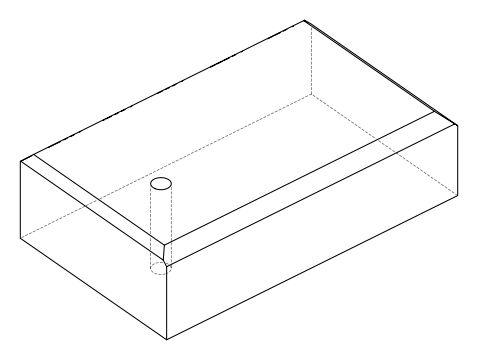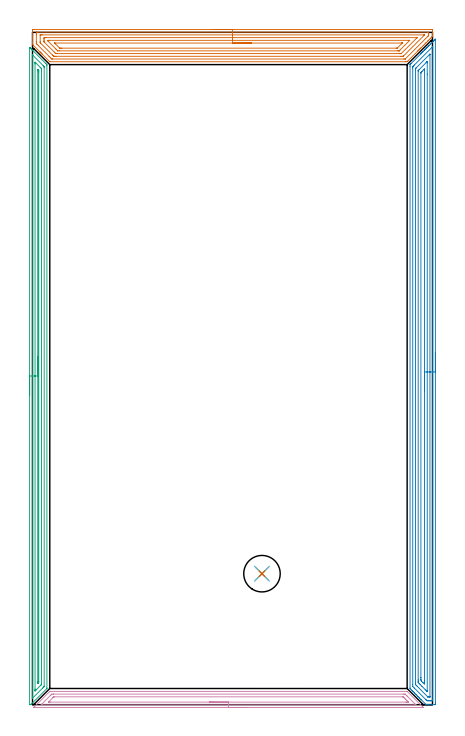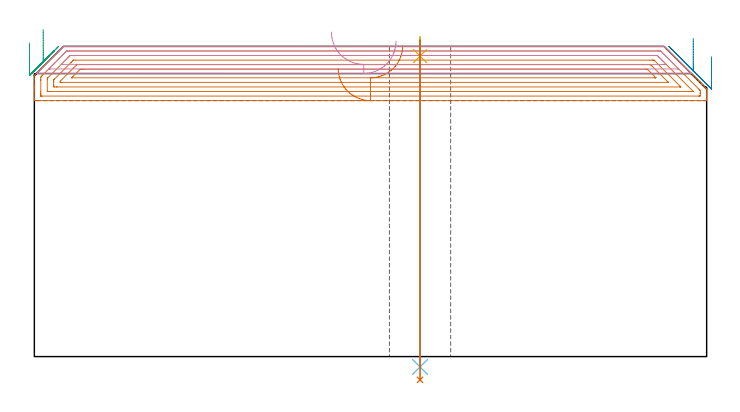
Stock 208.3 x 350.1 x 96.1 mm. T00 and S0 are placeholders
(PLAN: 7 operations, 3 tool changes, 40.4 min)
(1 AREA_MILL | FG_CHAMFER_SURFACE | UGT0205_001 | 9.99 min | 29402 mm3)
(2 AREA_MILL_1 | FG_CHAMFER_SURFACE_1 | UGT0205_001 | 13.77 min | 29426 mm3)
(3 AREA_MILL_2 | FG_CHAMFER_SURFACE_2 | UGT0205_001 | 10.86 min | 13619 mm3)
(4 AREA_MILL_3 | FG_CHAMFER_SURFACE_3 | UGT0205_001 | 4.92 min | 6764 mm3)
(5 SPOT_DRILL | STEP1HOLE | NXT0321_9005460120000 | 0.05 min | 181 mm3)
(6 DRILL_THROUGH_HOLE_INTO_CENTER | STEP1HOLE | NXT0301_065 | 0.41 min | 6508 mm3)
(7 DRILL_TO_ENLARGE_THROUGH_HOLE | STEP1HOLE | UGT0301_048 | 0.42 min | 20518 mm3)
(TOOL UGT0205_001 | Chamfer Mill 20 x 3 x 45 deg. | D20 FL50 Z2)
(TOOL NXT0321_9005460120000 | NC Spot Drill, 142deg, 12mm, Carbide, Uncoated | D12 PA142 FL30 Z2)
(TOOL NXT0301_065 | Carbide Drill 9.4mm [860.1-0940-075A1-MM 2214] | D9.4 PA140 FL98 Z2)
(TOOL UGT0301_048 | Twist Drill 19 mm | D19 PA118 FL135 Z2)
(OP 1 AREA_MILL)
G17 G21 G94 G90
T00 M6
G54
G17 G0 G90 X94.15 Y351.6 S1061 M3
G43 Z106.1 H0
Z89.3
G94 G1 X94.188 Z88.428 F250.
X94.302 Z87.564
X94.491 Z86.712
X94.753 Z85.88
X95.087 Z85.074
X95.49 Z84.3
X95.958 Z83.564
X96.49 Z82.872
X97.079 Z82.229
X97.722 Z81.64
X98.414 Z81.109
X99.15 Z80.64
X99.924 Z80.237
X100.73 Z79.903
X101.562 Z79.641
X102.414 Z79.452
X103.278 Z79.338
X104.15 Z79.3
X207.226
X207.692 Y351.599 Z79.301
X208.152 Y351.594 Z79.303
X208.291 Y351.59 Z79.304
X208.3 Y351.139 Z79.755
Y350.576 Z80.321
Y350.257 Z80.639
Y349.694 Z81.202
Y349.375 Z81.52
Y348.07 Z82.829
Y348.052 Z82.847
X208.298 Y348.005 Z82.892
X208.287 Y347.989 Z82.909
X208.154 Y347.853 Z83.046
X207.99 Y347.689 Z83.209
X207.911 Y347.611 Z83.288
X207.683 Y347.383 Z83.517
X207.471 Y347.17 Z83.727
X206.832 Y346.532 Z84.368
X206.8 Y346.5 Z84.4
X206.589 Y346.287 Z84.609
X205.98 Y345.68 Z85.22
X205.907 Y345.607 Z85.292
X205.707 Y345.405 Z85.491
X205.128 Y344.828 Z86.072
X205.015 Y344.714 Z86.185
X204.825 Y344.523 Z86.373
X204.275 Y343.975 Z86.924
X203.943 Y343.641 Z87.255
X203.423 Y343.123 Z87.777
X203.061 Y342.759 Z88.137
X202.571 Y342.271 Z88.629
X202.337 Y342.036 Z88.862
X202.179 Y341.877 Z89.018
X202.023 Y341.722 Z89.176
X201.89 Y341.589 Z89.308
X201.738 Y341.436 Z89.459
X201.587 Y341.286 Z89.612
X201.444 Y341.143 Z89.755
X201.297 Y340.995 Z89.901
X201.151 Y340.85 Z90.048
X200.998 Y340.697 Z90.201
X200.856 Y340.554 Z90.342
X200.715 Y340.414 Z90.484
X200.552 Y340.25 Z90.647
X200.415 Y340.113 Z90.783
X195.562 Y335.261 Z95.637
X195.196 Y334.897 Z96.001
X195.102 Y334.806 Z96.091
X194.304 Y334.8 Z96.1
X9.009
X9. Z96.098
X5.009 Y338.789 Z92.107
X4.951 Y338.849 Z92.05
X4.773 Y339.026 Z91.873
X4.715 Y339.083 Z91.813
X4.66 Y339.139 Z91.76
X4.476 Y339.324 Z91.575
X4.421 Y339.377 Z91.519
X4.37 Y339.43 Z91.469
X4.178 Y339.621 Z91.277
X4.127 Y339.672 Z91.225
X4.079 Y339.72 Z91.179
X3.881 Y339.919 Z90.98
X3.833 Y339.966 Z90.932
X3.788 Y340.011 Z90.888
X3.583 Y340.217 Z90.682
X2.626 Y341.174 Z89.726
X0.31 Y343.489 Z87.41
X0.157 Y343.641 Z87.256
X0.013 Y343.788 Z87.109
X0.001 Y343.805 Z87.092
X0. Y343.862 Z87.037
Y343.871 Z87.028
Y344.964 Z85.93
Y347.047 Z83.85
Y347.611 Z83.284
Y348.211 Z82.684
Y350.858 Z80.039
X0.003 Y351.139 Z79.758
X0.009 Y351.591 Z79.306
X0.147 Y351.595 Z79.303
X0.608 Y351.6 Z79.3
X104.15
Y350.186 Z80.714
X205.907 Y350.185 Z80.715
X205.98
X206.278 Y350.179 Z80.721
X206.29 Y350.083 Z80.817
X206.297 Y349.872 Z81.028
X206.299 Y349.375 Z81.525
X206.298 Y348.989 Z81.911
X206.29 Y348.493 Z82.407
X206.285 Y348.447 Z82.453
X206.252 Y348.409 Z82.491
X206.197 Y348.349 Z82.551
X206.126 Y348.276 Z82.624
X205.907 Y348.057 Z82.843
X194.303 Y336.453 Z94.447
X194.146 Y336.299 Z94.601
X194.094 Y336.251 Z94.649
X194.066 Y336.228 Z94.672
X194.025 Y336.221 Z94.679
X193.339 Y336.214 Z94.686
X10.354 Y336.215 Z94.685
X10.149 Y336.219 Z94.681
X10.052 Y336.221 Z94.679
X9.858 Y336.403 Z94.497
X9.534 Y336.718 Z94.182
X9.225 Y337.025 Z93.875
X8.641 Y337.608 Z93.292
X3.05 Y343.2 Z87.7
X2.393 Y343.86 Z87.04
X2.179 Y344.082 Z86.818
X2.01 Y344.278 Z86.622
X2.004 Y344.467 Z86.433
X2.001 Y344.964 Z85.936
X2. Y345.352 Z85.548
Y348.881 Z82.019
X2.001 Y349.375 Z81.525
X2.002 Y349.761 Z81.139
X2.01 Y350.151 Z80.749
X2.017 Y350.18 Z80.72
X2.035 Y350.181 Z80.719
X2.085 Y350.184 Z80.716
X2.188 Y350.185 Z80.715
X2.393 Y350.186 Z80.714
X104.15
Y348.772 Z82.128
X203.84 Y348.771 Z82.129
X203.947 Y348.769 Z82.131
X204.122 Y348.765 Z82.135
X204.151 Y348.76 Z82.14
X204.138 Y348.742 Z82.158
X204.122 Y348.722 Z82.178
X193.307 Y337.907 Z92.993
X193.042 Y337.653 Z93.247
X192.794 Y337.635 Z93.265
X192.518 Y337.632 Z93.268
X191.907 Y337.629 Z93.271
X191.625
X12.212
X11.598 Y337.632 Z93.268
X11.319 Y337.636 Z93.264
X11.059 Y337.652 Z93.248
X10.797 Y337.907 Z92.993
X10.426 Y338.273 Z92.627
X4.178 Y344.522 Z86.378
X4.071 Y344.635 Z86.265
X4.02 Y344.691 Z86.209
X4.01 Y344.789 Z86.111
X4.004 Y344.964 Z85.936
X4.001 Y345.14 Z85.76
Y348.668 Z82.232
X4.006 Y348.727 Z82.173
X4.012 Y348.765 Z82.135
X4.038 Y348.767 Z82.133
X4.178 Y348.769 Z82.131
X4.789 Y348.771 Z82.129
X5.071
X104.15 Y348.772 Z82.128
Y347.357 Z83.543
X199.915
X200.164 Y347.356 Z83.544
X200.232 Y347.354 Z83.546
X200.282 Y347.351 Z83.549
X200.265 Y347.326 Z83.574
X200.18 Y347.233 Z83.667
X200.112 Y347.162 Z83.738
X192.126 Y339.176 Z91.724
X192.053 Y339.106 Z91.794
X192.005 Y339.065 Z91.835
X191.979 Y339.05 Z91.85
X191.943 Y339.048 Z91.852
X191.625 Y339.044 Z91.856
X191.369 Y339.043 Z91.857
X190.733
X12.847
X12.212 Y339.048 Z91.852
X12.125 Y339.05 Z91.85
X12.034 Y339.127 Z91.773
X11.846 Y339.309 Z91.591
X11.478 Y339.672 Z91.228
X11.319 Y339.83 Z91.07
X6.185 Y344.964 Z85.936
X6.091 Y345.06 Z85.84
X6.036 Y345.119 Z85.781
X6.01 Y345.152 Z85.748
X6.007 Y345.176 Z85.724
X6.002 Y345.387 Z85.513
X6. Y345.81 Z85.09
Y346.692 Z84.208
X6.001 Y346.729 Z84.171
X6.01 Y347.151 Z83.749
X6.017 Y347.35 Z83.55
X6.223 Y347.354 Z83.546
X6.856 Y347.357 Z83.543
X7.112
X104.15
Y345.943 Z84.957
X196.089
X196.186 Y345.942 Z84.958
X196.382 Y345.938 Z84.962
X196.423 Y345.936 Z84.964
X196.417 Y345.926 Z84.974
X196.388 Y345.891 Z85.009
X196.347 Y345.846 Z85.054
X191.339 Y340.837 Z90.063
X191.053 Y340.554 Z90.346
X190.987 Y340.493 Z90.407
X190.963 Y340.472 Z90.428
X190.927 Y340.464 Z90.436
X190.828 Y340.46 Z90.44
X190.733 Y340.458 Z90.442
X189.938 Y340.457 Z90.443
X13.997
X13.197 Y340.462 Z90.438
X13.158 Y340.464 Z90.436
X13.104 Y340.502 Z90.398
X13.048 Y340.554 Z90.346
X12.212 Y341.387 Z89.513
X8.023 Y345.575 Z85.325
X8.01 Y345.846 Z85.054
Y345.924 Z84.976
X8.021 Y345.936 Z84.964
X8.12 Y345.939 Z84.961
X8.25 Y345.941 Z84.959
X8.445 Y345.943 Z84.957
X8.543
X104.15
Y344.529 Z86.371
X192.066
X192.269 Y344.528 Z86.372
X192.518 Y344.524 Z86.376
X192.543 Y344.522 Z86.378
X192.558 Y344.516 Z86.384
X192.548 Y344.5 Z86.4
X192.538 Y344.488 Z86.412
X192.518 Y344.466 Z86.434
X190.107 Y342.055 Z88.845
X190.016 Y341.967 Z88.933
X189.942 Y341.898 Z89.002
X189.919 Y341.879 Z89.021
X189.896 Y341.876 Z89.024
X189.84 Y341.874 Z89.026
X189.399 Y341.872 Z89.028
X15.341 Y341.871 Z89.029
X14.889 Y341.872 Z89.028
X14.445 Y341.875 Z89.025
X14.225 Y341.878 Z89.022
X14.166 Y341.893 Z89.007
X14.091 Y341.963 Z88.937
X13.997 Y342.052 Z88.848
X11.966 Y344.082 Z86.818
X11.728 Y344.324 Z86.576
X11.576 Y344.484 Z86.416
X11.54 Y344.523 Z86.377
X11.555 Y344.525 Z86.375
X11.609 Y344.527 Z86.373
X11.76 Y344.528 Z86.372
X104.15 Y344.529 Z86.371
X105.022 Z86.409
X105.886 Z86.523
X106.738 Z86.712
X107.57 Z86.974
X108.376 Z87.308
X109.15 Z87.711
X109.886 Z88.18
X110.578 Z88.711
X111.221 Z89.3
X111.81 Z89.943
X112.342 Z90.635
X112.81 Z91.371
X113.213 Z92.145
X113.547 Z92.951
X113.809 Z93.783
X113.998 Z94.635
X114.112 Z95.5
X114.15 Z96.371
G0 Z106.1
M5
M2
(OP 2 AREA_MILL_1)
G17 G21 G94 G90
T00 M6
G54
G17 G0 G90 X209.8 Y183.25 S1061 M3
G43 Z106.1 H0
Z92.9
G94 G1 Y183.212 Z92.028 F250.
Y183.098 Z91.164
Y182.909 Z90.312
Y182.647 Z89.48
Y182.313 Z88.674
Y181.91 Z87.9
Y181.442 Z87.164
Y180.91 Z86.472
Y180.321 Z85.829
Y179.678 Z85.24
Y178.986 Z84.709
Y178.25 Z84.24
Y177.476 Z83.837
Y176.67 Z83.503
Y175.838 Z83.241
Y174.986 Z83.052
Y174.122 Z82.938
Y173.25 Z82.9
Y1.083
X209.799 Y0.633 Z82.901
X209.795 Y0.193 Z82.902
X209.791 Y0.01 Z82.905
X209.363 Y0. Z83.333
X206.206 Z86.49
X205.841 Z86.853
X205.324 Y0.001 Z87.37
X204.997 Y0.01 Z87.701
X204.961 Y0.043 Z87.738
X204.815 Y0.185 Z87.884
X202.43 Y2.57 Z90.27
X202.32 Y2.679 Z90.378
X202.28 Y2.72 Z90.419
X201.589 Y3.411 Z91.111
X201.439 Y3.559 Z91.258
X201.385 Y3.614 Z91.313
X200.748 Y4.252 Z91.952
X200.559 Y4.44 Z92.138
X199.907 Y5.093 Z92.793
X199.678 Y5.32 Z93.018
X199.066 Y5.934 Z93.634
X199.001 Y5.999 Z93.698
X198.798 Y6.2 Z93.898
X198.225 Y6.775 Z94.475
X198.106 Y6.893 Z94.592
X197.917 Y7.081 Z94.779
X197.384 Y7.616 Z95.316
X196.718 Y8.283 Z95.98
X196.605 Y8.396 Z96.091
X196.6 Y8.682 Z96.1
Y332.451
X196.605 Y333.261 Z96.094
X196.607 Y333.301 Z96.093
X196.648 Y333.346 Z96.051
X197.037 Y333.737 Z95.662
X197.093 Y333.793 Z95.606
X202.185 Y338.886 Z90.513
X202.32 Y339.022 Z90.376
X202.458 Y339.159 Z90.239
X202.619 Y339.32 Z90.079
X202.76 Y339.462 Z89.936
X202.906 Y339.607 Z89.792
X203.052 Y339.753 Z89.646
X203.2 Y339.902 Z89.495
X203.353 Y340.054 Z89.345
X203.485 Y340.187 Z89.212
X203.64 Y340.343 Z89.055
X204.138 Y340.838 Z88.562
X204.396 Y341.097 Z88.302
X204.521 Y341.223 Z88.176
X204.869 Y341.569 Z87.831
X205.062 Y341.762 Z87.638
X205.291 Y341.992 Z87.407
X205.398 Y342.1 Z87.298
X205.841 Y342.542 Z86.858
X206.281 Y342.983 Z86.415
X206.484 Y343.184 Z86.215
X206.551 Y343.251 Z86.149
X207.162 Y343.864 Z85.534
X207.392 Y344.092 Z85.308
X208.042 Y344.744 Z84.654
X208.233 Y344.933 Z84.467
X208.273 Y344.973 Z84.427
X208.923 Y345.624 Z83.774
X209.074 Y345.774 Z83.626
X209.167 Y345.867 Z83.533
X209.363 Y346.064 Z83.335
X209.464 Y346.166 Z83.233
X209.684 Y346.385 Z83.015
X209.766 Y346.464 Z82.932
X209.794 Y346.483 Z82.905
X209.8 Y346.464 Z82.9
Y346.461
Y173.25
X208.386 Z84.314
X208.385 Y2.52 Z84.315
X208.384 Y2.421 Z84.316
X208.379 Y2.033 Z84.321
X208.008 Y2.009 Z84.692
X207.602 Y2.004 Z85.098
X207.136 Y2. Z85.564
X206.722 Y2.001 Z85.978
X206.254 Y2.002 Z86.446
X205.841 Y2.01 Z86.859
X205.44 Y2.022 Z87.26
X205.029 Y2.421 Z87.671
X204.961 Y2.489 Z87.739
X198.769 Y8.682 Z93.931
X198.021 Y9.471 Z94.679
X198.014 Y10.471 Z94.686
Y331.557
X198.016 Y331.955 Z94.684
X198.019 Y332.154 Z94.681
X198.021 Y332.249 Z94.679
X198.064 Y332.303 Z94.636
X198.205 Y332.452 Z94.495
X198.502 Y332.752 Z94.198
X198.798 Y333.048 Z93.902
X208.142 Y342.392 Z84.558
X208.264 Y342.512 Z84.436
X208.361 Y342.603 Z84.339
X208.374 Y342.615 Z84.326
X208.379 Y342.561 Z84.321
X208.384 Y342.39 Z84.316
X208.385 Y342.29 Z84.315
X208.386 Y342.16 Z84.314
Y173.25
X206.972 Z85.728
X206.971 Y4.21 Z85.729
X206.97 Y4.083 Z85.73
X206.967 Y4.021 Z85.733
X206.965 Y4.012 Z85.735
X206.957 Y4.008 Z85.743
X206.926 Y4.002 Z85.774
X206.722 Y4.001 Z85.978
X206.045 Y4.003 Z86.655
X205.945 Y4.01 Z86.755
X205.893 Y4.018 Z86.807
X205.841 Y4.065 Z86.859
X205.691 Y4.21 Z87.009
X200.324 Y9.577 Z92.376
X199.678 Y10.231 Z93.022
X199.445 Y10.471 Z93.255
X199.435 Y10.718 Z93.265
X199.43 Y11.365 Z93.27
X199.429 Y11.619 Z93.271
Y330.663
X199.431 Y330.914 Z93.269
X199.436 Y331.17 Z93.264
X199.439 Y331.229 Z93.261
X199.461 Y331.254 Z93.239
X199.518 Y331.315 Z93.182
X199.678 Y331.479 Z93.022
X199.717 Y331.518 Z92.983
X206.913 Y338.712 Z85.787
X206.937 Y338.732 Z85.763
X206.964 Y338.754 Z85.736
X206.966 Y338.712 Z85.734
X206.97 Y338.557 Z85.73
X206.971 Y338.459 Z85.729
X206.972 Y173.25 Z85.728
X205.557 Z87.143
Y7.182
X205.555 Y6.893 Z87.145
X205.552 Y6.826 Z87.148
X205.551 Y6.81 Z87.149
X205.539 Y6.819 Z87.161
X205.458 Y6.893 Z87.242
X204.961 Y7.388 Z87.739
X204.561 Y7.788 Z88.139
X202.772 Y9.577 Z89.928
X201.878 Y10.471 Z90.822
X201.439 Y10.912 Z91.261
X200.993 Y11.365 Z91.707
X200.85 Y11.522 Z91.85
X200.847 Y11.668 Z91.853
X200.844 Y11.97 Z91.856
X200.843 Y12.26 Z91.857
Y12.866
Y329.768
X200.845 Y330.071 Z91.855
X200.847 Y330.146 Z91.853
X200.85 Y330.181 Z91.85
X200.864 Y330.203 Z91.836
X200.936 Y330.28 Z91.764
X201.312 Y330.663 Z91.388
X201.376 Y330.727 Z91.324
X204.961 Y334.312 Z87.739
X205.37 Y334.719 Z87.33
X205.444 Y334.79 Z87.256
X205.542 Y334.882 Z87.158
X205.55 Y334.751 Z87.15
X205.554 Y334.532 Z87.146
X205.556 Y334.24 Z87.144
X205.557 Y328.343 Z87.143
Y173.25
X204.143 Z88.557
Y12.196
X204.139 Y11.365 Z88.561
X204.137 Y11.308 Z88.563
X204.08 Y10.73 Z88.62
X203.435 Y11.365 Z89.265
X203.2 Y11.599 Z89.5
X202.543 Y12.26 Z90.157
X202.32 Y12.491 Z90.38
X202.264 Y13.154 Z90.436
X202.26 Y13.214 Z90.44
X202.257 Y14.048 Z90.443
Y14.112
Y328.937
X202.259 Y329.001 Z90.441
X202.264 Y329.127 Z90.436
X202.272 Y329.162 Z90.428
X202.284 Y329.179 Z90.416
X202.32 Y329.219 Z90.38
X202.591 Y329.493 Z90.109
X202.866 Y329.768 Z89.834
X203.761 Y330.663 Z88.939
X203.923 Y330.823 Z88.777
X204.08 Y330.975 Z88.62
X204.127 Y331.017 Z88.573
X204.136 Y330.853 Z88.564
X204.141 Y330.726 Z88.559
X204.143 Y330.663 Z88.557
Y173.25
Y172.378 Z88.595
Y171.514 Z88.709
Y170.662 Z88.898
Y169.83 Z89.16
Y169.024 Z89.494
Y168.25 Z89.897
Y167.514 Z90.365
Y166.822 Z90.896
Y166.179 Z91.486
Y165.59 Z92.129
Y165.058 Z92.821
Y164.59 Z93.557
Y164.187 Z94.331
Y163.853 Z95.137
Y163.591 Z95.969
Y163.402 Z96.82
Y163.288 Z97.685
Y163.25 Z98.557
G0 Z106.1
M5
M2
(OP 3 AREA_MILL_2)
G17 G21 G94 G90
T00 M6
G54
G17 G0 G90 X-1.5 Y161.15 S1061 M3
G43 Z106.1 H0
Z97.1
G94 G1 Y161.188 Z96.228 F250.
Y161.302 Z95.364
Y161.491 Z94.512
Y161.753 Z93.68
Y162.087 Z92.874
Y162.49 Z92.1
Y162.959 Z91.364
Y163.49 Z90.672
Y164.079 Z90.029
Y164.722 Z89.44
Y165.414 Z88.908
Y166.15 Z88.44
Y166.924 Z88.037
Y167.73 Z87.703
Y168.562 Z87.441
Y169.414 Z87.252
Y170.278 Z87.138
Y171.15 Z87.1
Y342.034
X-1.496 Y342.284 Z87.103
X-1.495 Y342.285 Z87.104
X-1.483 Y342.284 Z87.116
X-1.271 Y342.072 Z87.328
X-1.186 Y341.986 Z87.413
X-0.986 Y341.788 Z87.61
X-0.888 Y341.689 Z87.711
X-0.79 Y341.59 Z87.809
X-0.691 Y341.493 Z87.905
X-0.591 Y341.391 Z88.009
X-0.497 Y341.297 Z88.103
X-0.396 Y341.198 Z88.2
X-0.293 Y341.094 Z88.306
X-0.204 Y341.004 Z88.396
X-0.101 Y340.903 Z88.495
X0.004 Y340.796 Z88.604
X0.089 Y340.711 Z88.689
X0.195 Y340.607 Z88.791
X6.987 Y333.815 Z95.583
X7.436 Y333.363 Z96.035
X7.5 Y333.295 Z96.082
Y332.76 Z96.1
Y8.647
X7.498 Y8.405 Z96.084
X7.453 Y8.352 Z96.05
X-0.396 Y0.502 Z88.2
X-0.502 Y0.398 Z88.098
X-0.586 Y0.314 Z88.013
X-0.691 Y0.207 Z87.905
X-0.795 Y0.105 Z87.805
X-0.886 Y0.016 Z87.714
X-0.907 Y0.002 Z87.691
X-1.223 Y0. Z87.377
X-1.494 Y0.01 Z87.106
X-1.5 Y0.07 Z87.1
Y171.15
X-0.086 Z88.514
Y338.117
X-0.081 Y338.321 Z88.519
X-0.079 Y338.407 Z88.521
X-0.032 Y338.37 Z88.568
X0.033 Y338.31 Z88.633
X0.232 Y338.117 Z88.832
X5.589 Y332.76 Z94.189
X5.969 Y332.373 Z94.569
X6.075 Y332.263 Z94.675
X6.079 Y332.21 Z94.679
X6.082 Y332.101 Z94.682
X6.086 Y331.882 Z94.686
Y331.867
X6.085 Y9.556 Z94.685
X6.084 Y9.54 Z94.684
X6.075 Y9.436 Z94.675
X5.992 Y9.348 Z94.592
X5.863 Y9.215 Z94.463
X5.7 Y9.051 Z94.3
X5.298 Y8.647 Z93.898
X-0.081 Y3.27 Z88.519
X-0.083 Y3.273 Z88.517
X-0.086 Y4.168 Z88.514
Y171.15
X1.328 Z89.928
X1.329 Y333.653 Z89.929
Y333.997
X1.333 Y334.546 Z89.933
X1.334 Y334.551 Z89.934
X1.349 Y334.546 Z89.949
X1.671 Y334.228 Z90.271
X4.033 Y331.867 Z92.633
X4.329 Y331.569 Z92.929
X4.623 Y331.268 Z93.223
X4.658 Y331.231 Z93.258
X4.665 Y331.18 Z93.265
X4.668 Y331.089 Z93.268
X4.67 Y330.974 Z93.27
X4.671 Y330.629 Z93.271
X4.672 Y330.081 Z93.272
X4.671 Y10.981 Z93.271
Y10.707
X4.668 Y10.57 Z93.268
X4.665 Y10.503 Z93.265
X4.662 Y10.473 Z93.262
X4.629 Y10.433 Z93.229
X4.48 Y10.281 Z93.08
X4.329 Y10.128 Z92.929
X1.812 Y7.612 Z90.412
X1.671 Y7.473 Z90.271
X1.362 Y7.173 Z89.962
X1.334 Y7.15 Z89.934
X1.332 Y7.176 Z89.932
X1.33 Y7.205 Z89.93
X1.329 Y7.754 Z89.929
X1.328 Y8.1 Z89.928
Y171.15
X2.743 Z91.343
Y330.081
X2.747 Y330.6 Z91.347
X2.749 Y330.683 Z91.349
X2.751 Y330.688 Z91.351
X2.769 Y330.674 Z91.369
X2.816 Y330.631 Z91.416
X3. Y330.45 Z91.6
X3.183 Y330.265 Z91.783
X3.228 Y330.216 Z91.828
X3.247 Y330.192 Z91.847
X3.25 Y330.166 Z91.85
X3.254 Y330.081 Z91.854
X3.256 Y329.894 Z91.856
X3.257 Y329.376 Z91.857
X3.256 Y12.219 Z91.856
X3.253 Y11.7 Z91.853
X3.251 Y11.519 Z91.851
X3.072 Y11.326 Z91.672
X2.889 Y11.142 Z91.489
X2.813 Y11.068 Z91.413
X2.75 Y11.01 Z91.35
X2.746 Y11.135 Z91.346
X2.744 Y11.326 Z91.344
X2.743 Y11.749 Z91.343
Y12.032
Y171.15
Y172.022 Z91.381
Y172.887 Z91.495
Y173.738 Z91.683
Y174.57 Z91.946
Y175.376 Z92.28
Y176.15 Z92.682
Y176.886 Z93.151
Y177.578 Z93.682
Y178.221 Z94.272
Y178.81 Z94.915
Y179.342 Z95.607
Y179.81 Z96.343
Y180.213 Z97.116
Y180.547 Z97.922
Y180.809 Z98.754
Y180.998 Z99.606
Y181.112 Z100.471
Y181.15 Z101.343
G0 Z106.1
M5
M2
(OP 4 AREA_MILL_3)
G17 G21 G94 G90
T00 M6
G54
G17 G0 G90 X112.05 Y-1.5 S1061 M3
G43 Z106.1 H0
Z97.7
G94 G1 X112.012 Z96.828 F250.
X111.898 Z95.964
X111.709 Z95.112
X111.447 Z94.28
X111.113 Z93.474
X110.71 Z92.7
X110.242 Z91.964
X109.71 Z91.272
X109.121 Z90.629
X108.478 Z90.04
X107.786 Z89.509
X107.05 Z89.04
X106.276 Z88.637
X105.47 Z88.303
X104.638 Z88.041
X103.786 Z87.852
X102.922 Z87.738
X102.05 Z87.7
X0.671
X0.61 Y-1.498
X0.608 Y-1.496 Z87.702
X0.61 Y-1.489 Z87.709
X0.653 Y-1.446 Z87.751
X0.776 Y-1.322 Z87.874
X0.908 Y-1.192 Z88.007
X1.166 Y-0.933 Z88.266
X8.843 Y6.743 Z95.943
X9.006 Y6.898 Z96.087
X9.237 Y6.9 Z96.1
X194.863
X195.094 Y6.898 Z96.087
X195.257 Y6.743 Z95.943
X203.192 Y-1.191 Z88.007
X203.324 Y-1.322 Z87.874
X203.49 Y-1.489 Z87.708
X203.492 Y-1.496 Z87.701
X203.49 Y-1.499 Z87.699
X102.05 Y-1.5 Z87.7
Y-0.086 Z89.114
X4.879 Y-0.085 Z89.115
X4.775
X4.671 Y-0.083 Z89.117
X4.484 Y-0.078 Z89.122
X4.573 Y0.019 Z89.219
X4.672 Y0.121 Z89.321
X4.775 Y0.225 Z89.425
X9.237 Y4.687 Z93.887
X9.585 Y5.033 Z94.233
X9.939 Y5.381 Z94.581
X10.036 Y5.475 Z94.675
X10.13 Y5.479 Z94.679
X10.919 Y5.485 Z94.685
X11.022
X193.078 Y5.486 Z94.686
X193.87 Y5.483 Z94.683
X193.97 Y5.479 Z94.679
X194.064 Y5.474 Z94.674
X194.161 Y5.381 Z94.581
X194.863 Y4.687 Z93.887
X195.063 Y4.488 Z93.688
X199.53 Y0.019 Z89.219
X199.597 Y-0.052 Z89.148
X199.617 Y-0.077 Z89.123
Y-0.079 Z89.121
X199.602 Y-0.081 Z89.119
X199.533 Y-0.084 Z89.116
X199.429 Y-0.086 Z89.114
X199.325
X102.05
Y1.328 Z90.528
X9.237 Y1.329 Z90.529
X8.821 Y1.33 Z90.53
X8.364 Y1.334 Z90.534
X8.345 Y1.336 Z90.536
X8.344 Y1.34 Z90.54
X8.345 Y1.344 Z90.544
X10.593 Y3.594 Z92.794
X10.809 Y3.808 Z93.008
X11.022 Y4.016 Z93.216
X11.079 Y4.065 Z93.265
X11.126 Y4.067 Z93.267
X11.23 Y4.069 Z93.269
X11.438 Y4.071 Z93.271
X192.602
X192.84 Y4.069 Z93.269
X192.958 Y4.067 Z93.267
X193.014 Y4.065 Z93.265
X193.078 Y4.012 Z93.212
X193.504 Y3.594 Z92.794
X193.97 Y3.13 Z92.33
X194.401 Y2.7 Z91.9
X194.863 Y2.238 Z91.438
X195.294 Y1.806 Z91.006
X195.755 Y1.342 Z90.542
X195.756 Y1.334 Z90.534
X195.755 Y1.333 Z90.533
X195.339 Y1.33 Z90.53
X194.863 Y1.329 Z90.529
X194.447 Y1.328 Z90.528
X102.05
X101.178 Z90.567
X100.314 Z90.68
X99.462 Z90.869
X98.63 Z91.132
X97.824 Z91.465
X97.05 Z91.868
X96.314 Z92.337
X95.622 Z92.868
X94.979 Z93.457
X94.39 Z94.101
X93.858 Z94.793
X93.39 Z95.528
X92.987 Z96.302
X92.653 Z97.108
X92.391 Z97.94
X92.202 Z98.792
X92.088 Z99.657
X92.05 Z100.528
G0 Z106.1
M5
M2
(OP 5 SPOT_DRILL)
G17 G21 G94 G90
T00 M6
G54
G17 G0 G90 X119.5 Y68.2 S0 M3
G43 Z106.1 H0
G94 G81 G98 Z93.1 F250. R99.1
G80
M5
M2
(OP 6 DRILL_THROUGH_HOLE_INTO_CENTER)
G17 G21 G94 G90
T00 M6
G54
G17 G0 G90 X119.5 Y68.2 S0 M3
G43 Z106.1 H1
G94 G73 G98 Z-3.211 F250. Q9.028 R98.1
G80
M5
M2
(OP 7 DRILL_TO_ENLARGE_THROUGH_HOLE)
G17 G21 G94 G90
T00 M6
G54
G17 G0 G90 X119.5 Y68.2 S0 M3
G43 Z106.1 H0
G94 G73 G98 Z-7.208 F250. Q17.218 R98.1
G80
M5
M2
